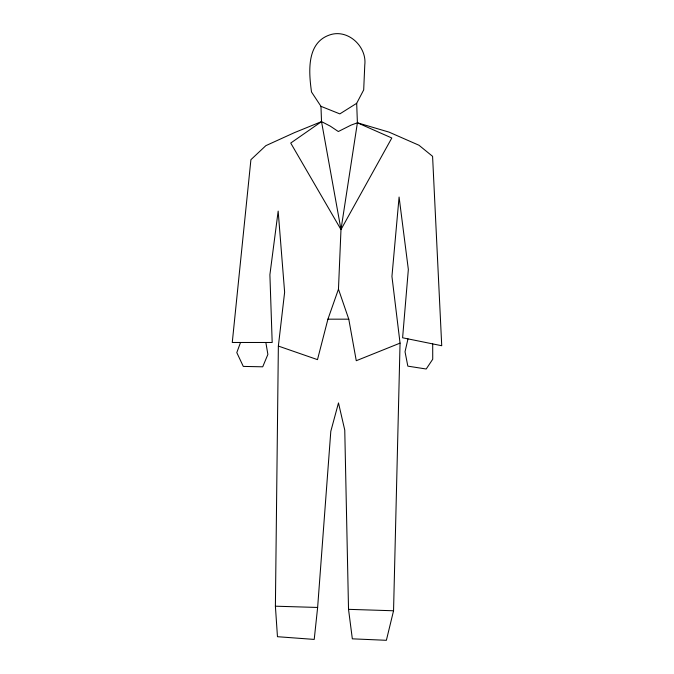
<?xml version="1.0" encoding="UTF-8"?>
<svg xmlns="http://www.w3.org/2000/svg" width="674" height="674" viewBox="0 0 674 674"><rect width="100%" height="100%" fill="white"/><g stroke="black" fill="none" stroke-linecap="round" stroke-linejoin="round"><path stroke-width="1.01" d="M275.396 606.196L278.362 346.065L284.63 292.196L278.168 211.097L269.895 274.731L272.186 342.476L232.269 342.476L250.913 159.687L265.834 145.668L294.496 132.618L321.523 121.615L330.277 126.131L338.331 131.523L350.986 125.153L357.397 122.794L389.033 132.121L418.967 145.239L432.582 156.334L441.731 345.728L402.605 337.784L408.343 269.465L399.084 197.027L391.939 276.424L400.053 343.125L393.549 610.77L386.379 640.3L352.334 638.834L348.525 609.338L344.759 430.079L338.483 402.934L330.799 431.343L317.631 607.459L314.219 639.415L277.461 636.703L275.396 606.196L317.631 607.459M278.362 346.065L317.488 359.638L327.926 319.173L338.466 289.163L340.985 229.581L357.397 122.794L356.681 103.307L363.69 89.912L364.777 64.999C366.993 47.5 349.503 29.926 331.726 34.323C306.139 41.19 308.675 71.638 311.514 92.001L320.967 106.332L321.523 121.615L340.985 229.581L391.813 137.993L357.397 122.794M407.989 338.87L405.032 351.744L407.829 366.142L426.204 369.007L432.733 359.225L432.7 343.892M240.525 342.476L236.801 352.612L243.289 366.412L262.717 366.808L267.881 354.423L265.851 342.476M321.523 121.615L290.73 143.057L340.985 229.581M356.681 103.307L339.848 113.889L320.967 106.332M400.053 343.125L356.268 360.716L348.778 319.173L338.466 289.163M327.926 319.173L348.778 319.173M348.525 609.338L393.549 610.77"/></g></svg>
